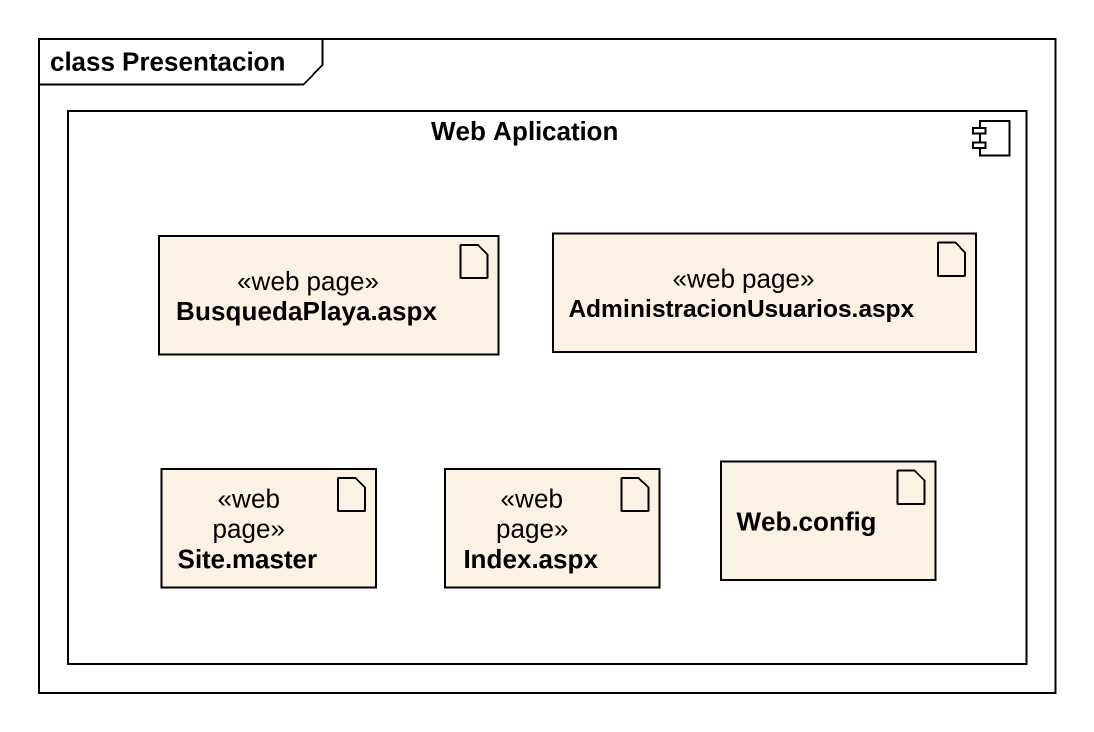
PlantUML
@startuml
mainframe class Presentacion
component "Web Aplication" as Web_Aplication {
  artifact "BusquedaPlaya.aspx" as BusquedaPlaya_aspx <<web page>>
  artifact "AdministracionUsuarios.aspx" as AdministracionUsuarios_aspx <<web page>>
  artifact "Site.master" as Site_master <<web page>>
  artifact "Index.aspx" as Index_aspx <<web page>>
  artifact "Web.config" as Web_config
}
@enduml
